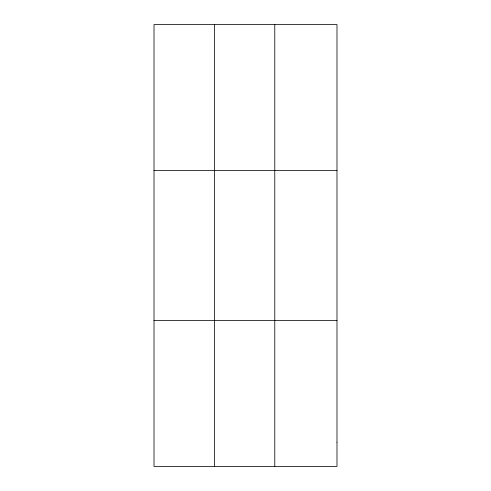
<?xml version="1.0" encoding="UTF-8"?>
<svg xmlns="http://www.w3.org/2000/svg" width="491" height="491" viewBox="0 0 491 491"><rect width="100%" height="100%" fill="white"/><g stroke="black" fill="none" stroke-linecap="round" stroke-linejoin="round"><path stroke-width="0.74" d="M214.395 24.55L214.395 466.45M274.776 24.55L274.776 466.45M154.014 170.377L336.986 170.377M154.014 320.623L336.986 320.623M336.986 442.146L336.986 466.45L154.014 466.45L154.014 24.55L336.986 24.55L336.986 442.146"/></g></svg>
